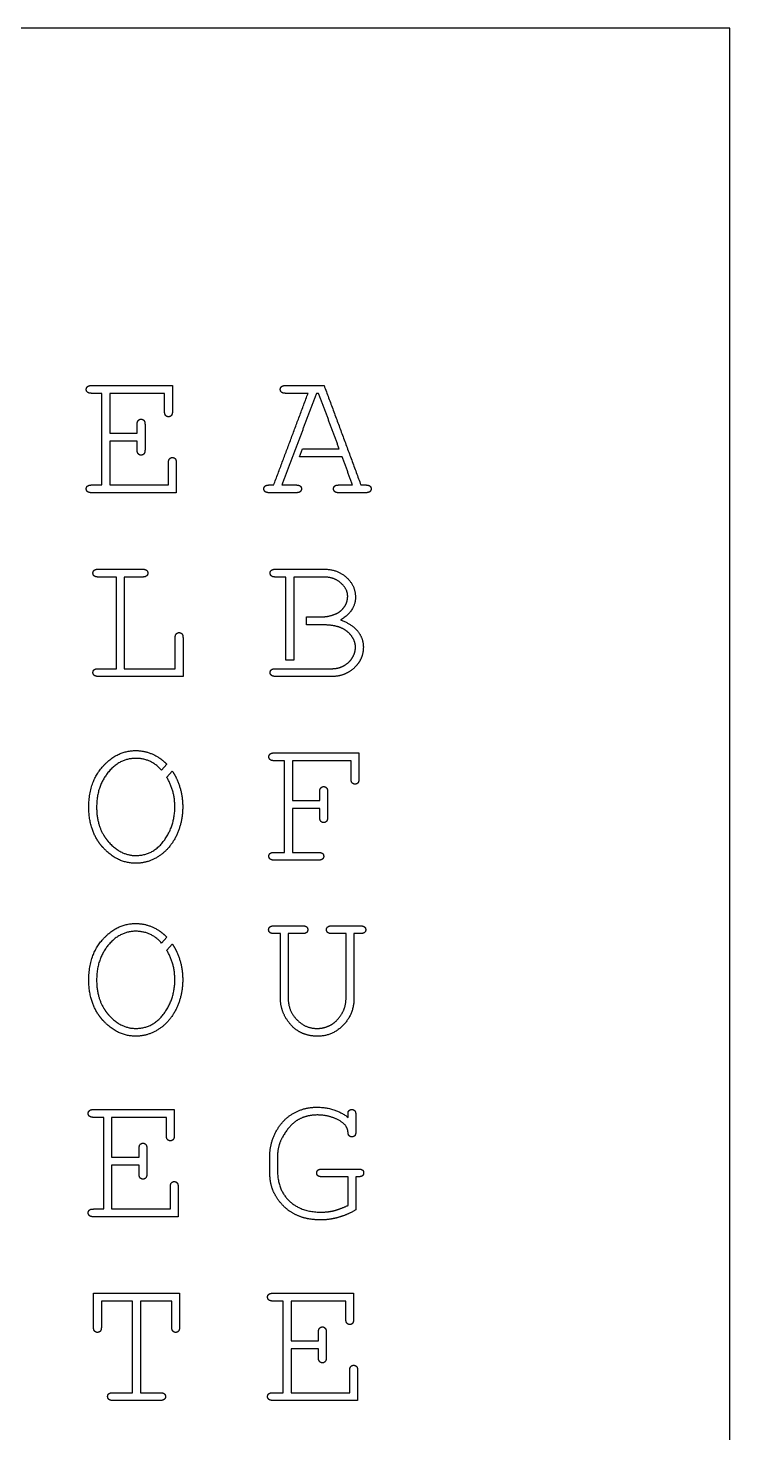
# Model space of a CAD drawing. Header units: millimetres. Extents: x 0 to 260, y 0 to 260.
# Drawn here: x 195 to 260, y 130 to 260 of the extents above; entities that cross this region are included whole.
import ezdxf

# ---------------------------------------------------------------- set-up
doc = ezdxf.new("R2010")
doc.units = ezdxf.units.MM
doc.header["$MEASUREMENT"] = 0
doc.layers.add('LaserCut', color=254, linetype='Continuous', true_color=0xbfbfff)

msp = doc.modelspace()

# ---------------------------------------------------------------- linework, layer by layer
at = {"layer": 'LaserCut'}
for p, q in [((220.13, 220.33), (220.41, 221.06)), ((220.8, 204.78), (220.8, 205.51)), ((219.6, 201.52), (218.87, 201.52)), ((207.85, 191.87), (207.36, 191.33)), ((207.84, 190.67), (208.36, 191.24)), ((207.85, 175.87), (207.36, 175.33)), ((207.84, 174.67), (208.36, 175.24))]:
    msp.add_line(p, q, dxfattribs=at)
msp.add_lwpolyline([(0, 0), (260, 0), (260, 260), (0, 260)], close=True, dxfattribs=at)
for points in [[(219.77, 221.06), (219.49, 220.33)], [(219.6, 205.51), (219.6, 204.78)], [(218.87, 200.72), (219.6, 200.72)]]:
    msp.add_lwpolyline(points, dxfattribs=at)
for points in [[(200.39, 226.57), (200.39, 226.73), (200.51, 226.83)], [(200.51, 226.3), (200.39, 226.4), (200.39, 226.57)], [(200.51, 226.83), (200.63, 226.93), (200.9, 226.93)], [(200.9, 226.2), (200.63, 226.2), (200.51, 226.3)], [(200.9, 226.93), (204.63, 226.93), (208.37, 226.93)], [(201.84, 226.2), (201.37, 226.2), (200.9, 226.2)], [(201.84, 217.72), (201.84, 221.96), (201.84, 226.2)], [(207.64, 226.2), (205.1, 226.2), (202.57, 226.2)], [(202.57, 226.2), (202.57, 224.36), (202.57, 222.51)], [(207.64, 224.54), (207.64, 225.37), (207.64, 226.2)], [(208.37, 226.93), (208.37, 225.73), (208.37, 224.54)], [(217.75, 217.72), (219.34, 221.96), (220.93, 226.2)], [(218.36, 226.57), (218.36, 226.73), (218.48, 226.83)], [(218.48, 226.3), (218.36, 226.4), (218.36, 226.57)], [(218.48, 226.83), (218.6, 226.93), (218.87, 226.93)], [(218.87, 226.2), (218.6, 226.2), (218.48, 226.3)], [(218.87, 226.93), (220.64, 226.93), (222.41, 226.93)], [(220.93, 226.2), (219.9, 226.2), (218.87, 226.2)], [(221.7, 226.2), (220.73, 223.63), (219.77, 221.06)], [(221.91, 226.2), (221.81, 226.2), (221.7, 226.2)], [(223.82, 221.06), (222.87, 223.63), (221.91, 226.2)], [(222.41, 226.93), (224.12, 222.33), (225.82, 217.72)], [(205.1, 223.3), (205.1, 223.58), (205.21, 223.69)], [(205.21, 223.69), (205.31, 223.81), (205.47, 223.81)], [(205.47, 223.81), (205.62, 223.81), (205.73, 223.69)], [(205.73, 223.69), (205.83, 223.58), (205.83, 223.3)], [(207.74, 224.15), (207.64, 224.26), (207.64, 224.54)], [(208, 224.03), (207.84, 224.03), (207.74, 224.15)], [(208.27, 224.15), (208.17, 224.03), (208, 224.03)], [(208.37, 224.54), (208.37, 224.26), (208.27, 224.15)], [(202.57, 222.51), (203.84, 222.51), (205.1, 222.51)], [(205.1, 222.51), (205.1, 222.91), (205.1, 223.3)], [(205.83, 223.3), (205.83, 222.14), (205.83, 220.99)], [(202.57, 221.78), (202.57, 219.75), (202.57, 217.72)], [(205.1, 221.78), (203.84, 221.78), (202.57, 221.78)], [(205.1, 220.99), (205.1, 221.38), (205.1, 221.78)], [(220.41, 221.06), (222.11, 221.06), (223.82, 221.06)], [(205.21, 220.6), (205.1, 220.71), (205.1, 220.99)], [(205.47, 220.48), (205.31, 220.48), (205.21, 220.6)], [(205.73, 220.6), (205.62, 220.48), (205.47, 220.48)], [(205.83, 220.99), (205.83, 220.71), (205.73, 220.6)], [(208, 219.75), (208, 220.03), (208.1, 220.14)], [(208, 217.72), (208, 218.74), (208, 219.75)], [(208.1, 220.14), (208.2, 220.26), (208.37, 220.26)], [(208.37, 220.26), (208.53, 220.26), (208.63, 220.14)], [(208.63, 220.14), (208.73, 220.03), (208.73, 219.75)], [(208.73, 219.75), (208.73, 218.38), (208.73, 217)], [(219.49, 220.33), (219, 219.03), (218.51, 217.72)], [(224.09, 220.33), (222.11, 220.33), (220.13, 220.33)], [(225.05, 217.72), (224.57, 219.03), (224.09, 220.33)], [(200.39, 217.36), (200.39, 217.53), (200.51, 217.63)], [(200.51, 217.1), (200.39, 217.21), (200.39, 217.36)], [(200.51, 217.63), (200.63, 217.72), (200.9, 217.72)], [(200.9, 217), (200.63, 217), (200.51, 217.1)], [(200.9, 217.72), (201.37, 217.72), (201.84, 217.72)], [(202.57, 217.72), (205.29, 217.72), (208, 217.72)], [(216.84, 217.36), (216.84, 217.53), (216.96, 217.63)], [(216.96, 217.1), (216.84, 217.21), (216.84, 217.36)], [(216.96, 217.63), (217.08, 217.72), (217.35, 217.72)], [(217.35, 217), (217.08, 217), (216.96, 217.1)], [(217.35, 217.72), (217.55, 217.72), (217.75, 217.72)], [(218.51, 217.72), (219.16, 217.72), (219.81, 217.72)], [(219.81, 217.72), (220.08, 217.72), (220.2, 217.63)], [(220.2, 217.1), (220.08, 217), (219.81, 217)], [(220.2, 217.63), (220.32, 217.53), (220.32, 217.36)], [(220.32, 217.36), (220.32, 217.21), (220.2, 217.1)], [(223.29, 217.36), (223.29, 217.53), (223.41, 217.63)], [(223.41, 217.1), (223.29, 217.21), (223.29, 217.36)], [(223.41, 217.63), (223.52, 217.72), (223.8, 217.72)], [(223.8, 217), (223.52, 217), (223.41, 217.1)], [(223.8, 217.72), (224.43, 217.72), (225.05, 217.72)], [(225.82, 217.72), (226.04, 217.72), (226.26, 217.72)], [(226.26, 217.72), (226.53, 217.72), (226.65, 217.63)], [(226.65, 217.1), (226.53, 217), (226.26, 217)], [(226.65, 217.63), (226.77, 217.53), (226.77, 217.36)], [(226.77, 217.36), (226.77, 217.21), (226.65, 217.1)], [(208.73, 217), (204.81, 217), (200.9, 217)], [(219.81, 217), (218.58, 217), (217.35, 217)], [(226.26, 217), (225.03, 217), (223.8, 217)], [(201.01, 209.57), (201.01, 209.73), (201.13, 209.83)], [(201.13, 209.3), (201.01, 209.4), (201.01, 209.57)], [(201.13, 209.83), (201.25, 209.93), (201.52, 209.93)], [(201.52, 209.2), (201.25, 209.2), (201.13, 209.3)], [(201.52, 209.93), (203.55, 209.93), (205.58, 209.93)], [(205.58, 209.93), (205.85, 209.93), (205.97, 209.83)], [(205.97, 209.3), (205.85, 209.2), (205.58, 209.2)], [(205.97, 209.83), (206.09, 209.73), (206.09, 209.57)], [(206.09, 209.57), (206.09, 209.4), (205.97, 209.3)], [(217.42, 209.57), (217.42, 209.73), (217.54, 209.83)], [(217.54, 209.3), (217.42, 209.4), (217.42, 209.57)], [(217.54, 209.83), (217.66, 209.93), (217.93, 209.93)], [(217.93, 209.2), (217.66, 209.2), (217.54, 209.3)], [(217.93, 209.93), (220.14, 209.93), (222.36, 209.93)], [(222.36, 209.93), (223.67, 209.93), (224.5, 209.16)], [(203.19, 209.2), (202.36, 209.2), (201.52, 209.2)], [(203.19, 200.72), (203.19, 204.96), (203.19, 209.2)], [(203.91, 209.2), (203.91, 204.96), (203.91, 200.72)], [(205.58, 209.2), (204.75, 209.2), (203.91, 209.2)], [(218.87, 209.2), (218.4, 209.2), (217.93, 209.2)], [(218.87, 201.52), (218.87, 205.36), (218.87, 209.2)], [(222.37, 209.2), (220.99, 209.2), (219.6, 209.2)], [(219.6, 209.2), (219.6, 207.36), (219.6, 205.51)], [(223.98, 208.64), (223.37, 209.2), (222.37, 209.2)], [(224.6, 207.41), (224.6, 208.08), (223.98, 208.64)], [(224.5, 209.16), (225.32, 208.39), (225.32, 207.35)], [(225.32, 207.35), (225.32, 206.04), (223.93, 205.23)], [(224.32, 206.49), (224.6, 206.94), (224.6, 207.41)], [(220.8, 205.51), (221.44, 205.51), (222.07, 205.51)], [(222.07, 205.51), (222.86, 205.51), (223.52, 205.8)], [(223.52, 205.8), (224.03, 206.04), (224.32, 206.49)], [(219.6, 204.78), (219.6, 203.15), (219.6, 201.52)], [(222.12, 204.78), (221.46, 204.78), (220.8, 204.78)], [(223.93, 204.52), (223.27, 204.78), (222.12, 204.78)], [(223.93, 205.23), (225.03, 204.84), (225.54, 204.18)], [(224.95, 203.75), (224.58, 204.26), (223.93, 204.52)], [(225.54, 204.18), (226.05, 203.51), (226.05, 202.72)], [(208.62, 203.55), (208.62, 203.82), (208.73, 203.94)], [(208.62, 200.72), (208.62, 202.14), (208.62, 203.55)], [(208.73, 203.94), (208.83, 204.06), (208.99, 204.06)], [(208.99, 204.06), (209.14, 204.06), (209.25, 203.94)], [(209.25, 203.94), (209.35, 203.83), (209.35, 203.55)], [(209.35, 203.55), (209.35, 201.78), (209.35, 200)], [(225.32, 202.71), (225.32, 203.25), (224.95, 203.75)], [(224.31, 201.03), (224.81, 201.33), (225.06, 201.78)], [(225.06, 201.78), (225.32, 202.23), (225.32, 202.71)], [(226.05, 202.72), (226.05, 202.01), (225.71, 201.42)], [(201.01, 200.36), (201.01, 200.53), (201.13, 200.63)], [(201.13, 200.1), (201.01, 200.21), (201.01, 200.36)], [(201.13, 200.63), (201.25, 200.72), (201.52, 200.72)], [(201.52, 200.72), (202.36, 200.72), (203.19, 200.72)], [(203.91, 200.72), (206.27, 200.72), (208.62, 200.72)], [(217.42, 200.36), (217.42, 200.53), (217.54, 200.63)], [(217.54, 200.1), (217.42, 200.21), (217.42, 200.36)], [(217.54, 200.63), (217.66, 200.72), (217.93, 200.72)], [(217.93, 200.72), (218.4, 200.72), (218.87, 200.72)], [(219.6, 200.72), (221.37, 200.72), (223.13, 200.72)], [(223.13, 200.72), (223.81, 200.72), (224.31, 201.03)], [(224.69, 200.41), (224, 200), (223.19, 200)], [(225.71, 201.42), (225.38, 200.83), (224.69, 200.41)], [(201.52, 200), (201.25, 200), (201.13, 200.1)], [(209.35, 200), (205.43, 200), (201.52, 200)], [(217.93, 200), (217.66, 200), (217.54, 200.1)], [(223.19, 200), (220.56, 200), (217.93, 200)], [(201.94, 191.69), (203.25, 193.14), (204.97, 193.14)], [(204.97, 192.42), (203.47, 192.42), (202.4, 191.1)], [(204.97, 193.14), (206.13, 193.14), (207.15, 192.47)], [(207.36, 191.33), (206.4, 192.42), (204.97, 192.42)], [(207.15, 192.47), (207.53, 192.21), (207.85, 191.87)], [(217.3, 192.57), (217.3, 192.73), (217.44, 192.84)], [(217.42, 192.3), (217.3, 192.4), (217.3, 192.57)], [(217.44, 192.84), (217.54, 192.93), (217.81, 192.93)], [(217.81, 192.93), (221.72, 192.93), (225.64, 192.93)], [(225.64, 192.93), (225.64, 191.73), (225.64, 190.54)], [(200.62, 187.93), (200.62, 190.23), (201.94, 191.69)], [(202.4, 191.1), (201.34, 189.79), (201.35, 187.93)], [(208.36, 191.24), (208.57, 190.93), (208.74, 190.57)], [(217.81, 192.2), (217.54, 192.2), (217.42, 192.3)], [(218.75, 192.2), (218.28, 192.2), (217.81, 192.2)], [(218.75, 183.72), (218.75, 187.96), (218.75, 192.2)], [(224.91, 192.2), (222.2, 192.2), (219.48, 192.2)], [(219.48, 192.2), (219.48, 190.36), (219.48, 188.51)], [(224.91, 190.54), (224.91, 191.37), (224.91, 192.2)], [(208.59, 187.93), (208.6, 189.43), (207.84, 190.67)], [(208.74, 190.57), (209.32, 189.36), (209.32, 187.93)], [(222.12, 189.69), (222.22, 189.81), (222.38, 189.81)], [(222.38, 189.81), (222.53, 189.81), (222.64, 189.69)], [(225.02, 190.15), (224.91, 190.26), (224.91, 190.54)], [(225.28, 190.03), (225.12, 190.03), (225.02, 190.15)], [(225.54, 190.15), (225.43, 190.03), (225.28, 190.03)], [(225.64, 190.54), (225.64, 190.26), (225.54, 190.15)], [(219.48, 188.51), (220.75, 188.51), (222.01, 188.51)], [(222.01, 189.3), (222.01, 189.58), (222.12, 189.69)], [(222.01, 188.51), (222.01, 188.91), (222.01, 189.3)], [(222.64, 189.69), (222.74, 189.58), (222.74, 189.3)], [(222.74, 189.3), (222.74, 188.14), (222.74, 186.99)], [(201.47, 184.78), (200.62, 186.09), (200.62, 187.93)], [(201.35, 187.93), (201.34, 186.43), (201.98, 185.35)], [(207.59, 184.81), (208.6, 186.19), (208.59, 187.93)], [(209.32, 187.93), (209.32, 186.5), (208.74, 185.28)], [(219.48, 187.78), (219.48, 185.75), (219.48, 183.72)], [(222.01, 187.78), (220.75, 187.78), (219.48, 187.78)], [(222.01, 186.99), (222.01, 187.38), (222.01, 187.78)], [(222.12, 186.6), (222.01, 186.71), (222.01, 186.99)], [(222.38, 186.48), (222.22, 186.48), (222.12, 186.6)], [(222.64, 186.6), (222.53, 186.48), (222.38, 186.48)], [(222.74, 186.99), (222.74, 186.71), (222.64, 186.6)], [(201.83, 184.29), (201.63, 184.53), (201.47, 184.78)], [(201.98, 185.35), (202.13, 185.08), (202.33, 184.84)], [(202.33, 184.84), (202.39, 184.76), (202.45, 184.69)], [(202.45, 184.69), (202.46, 184.69), (202.46, 184.69)], [(202.46, 184.69), (203.57, 183.43), (204.97, 183.43)], [(204.97, 183.43), (206.58, 183.43), (207.59, 184.81)], [(208.74, 185.28), (208.16, 184.07), (207.15, 183.39)], [(201.94, 184.17), (201.88, 184.23), (201.83, 184.29)], [(201.97, 184.14), (201.95, 184.16), (201.94, 184.17)], [(204.97, 182.71), (203.27, 182.71), (201.97, 184.14)], [(207.15, 183.39), (206.13, 182.71), (204.97, 182.71)], [(217.3, 183.36), (217.3, 183.53), (217.42, 183.63)], [(217.42, 183.1), (217.3, 183.21), (217.3, 183.36)], [(217.42, 183.63), (217.54, 183.72), (217.81, 183.72)], [(217.81, 183.72), (218.28, 183.72), (218.75, 183.72)], [(219.48, 183.72), (220.67, 183.72), (221.87, 183.72)], [(221.87, 183.72), (222.14, 183.72), (222.26, 183.63)], [(222.26, 183.63), (222.38, 183.53), (222.38, 183.36)], [(222.38, 183.36), (222.38, 183.21), (222.26, 183.1)], [(217.81, 183), (217.54, 183), (217.42, 183.1)], [(221.87, 183), (219.84, 183), (217.81, 183)], [(222.26, 183.1), (222.14, 183), (221.87, 183)], [(201.94, 175.69), (203.25, 177.14), (204.97, 177.14)], [(204.97, 177.14), (206.13, 177.14), (207.15, 176.47)], [(217.28, 176.57), (217.28, 176.73), (217.41, 176.84)], [(217.41, 176.84), (217.52, 176.93), (217.79, 176.93)], [(217.79, 176.93), (219.09, 176.93), (220.4, 176.93)], [(220.4, 176.93), (220.67, 176.93), (220.79, 176.83)], [(220.79, 176.83), (220.9, 176.73), (220.9, 176.57)], [(222.64, 176.57), (222.64, 176.73), (222.76, 176.83)], [(222.76, 176.83), (222.88, 176.93), (223.15, 176.93)], [(223.15, 176.93), (224.45, 176.93), (225.76, 176.93)], [(225.76, 176.93), (226.03, 176.93), (226.15, 176.83)], [(226.15, 176.83), (226.27, 176.73), (226.27, 176.57)], [(200.62, 171.93), (200.62, 174.23), (201.94, 175.69)], [(204.97, 176.42), (203.47, 176.42), (202.4, 175.1)], [(207.36, 175.33), (206.4, 176.42), (204.97, 176.42)], [(207.15, 176.47), (207.53, 176.21), (207.85, 175.87)], [(217.4, 176.3), (217.28, 176.4), (217.28, 176.57)], [(217.79, 176.2), (217.52, 176.2), (217.4, 176.3)], [(218.37, 176.2), (218.08, 176.2), (217.79, 176.2)], [(218.37, 170.25), (218.37, 173.23), (218.37, 176.2)], [(220.4, 176.2), (219.74, 176.2), (219.09, 176.2)], [(219.09, 176.2), (219.09, 173.23), (219.09, 170.26)], [(220.79, 176.3), (220.67, 176.2), (220.4, 176.2)], [(220.9, 176.57), (220.9, 176.4), (220.79, 176.3)], [(222.76, 176.3), (222.64, 176.4), (222.64, 176.57)], [(223.15, 176.2), (222.88, 176.2), (222.76, 176.3)], [(224.45, 176.2), (223.8, 176.2), (223.15, 176.2)], [(224.45, 170.26), (224.45, 173.23), (224.45, 176.2)], [(225.18, 176.2), (225.18, 173.23), (225.18, 170.25)], [(225.76, 176.2), (225.47, 176.2), (225.18, 176.2)], [(226.15, 176.3), (226.03, 176.2), (225.76, 176.2)], [(226.27, 176.57), (226.27, 176.4), (226.15, 176.3)], [(202.4, 175.1), (201.34, 173.79), (201.35, 171.93)], [(208.59, 171.93), (208.6, 173.43), (207.84, 174.67)], [(208.36, 175.24), (208.57, 174.93), (208.74, 174.57)], [(208.74, 174.57), (209.32, 173.36), (209.32, 171.93)], [(201.47, 168.78), (200.62, 170.09), (200.62, 171.93)], [(201.35, 171.93), (201.34, 170.43), (201.98, 169.35)], [(207.59, 168.81), (208.6, 170.19), (208.59, 171.93)], [(209.32, 171.93), (209.32, 170.5), (208.74, 169.28)], [(201.98, 169.35), (202.13, 169.08), (202.33, 168.84)], [(208.74, 169.28), (208.16, 168.07), (207.15, 167.39)], [(218.88, 168.39), (218.37, 169.23), (218.37, 170.25)], [(219.09, 170.26), (219.08, 169.08), (219.88, 168.25)], [(224.03, 168.74), (224.45, 169.42), (224.45, 170.26)], [(225.18, 170.25), (225.18, 168.75), (224.19, 167.73)], [(201.83, 168.29), (201.63, 168.53), (201.47, 168.78)], [(201.94, 168.17), (201.88, 168.23), (201.83, 168.29)], [(201.97, 168.14), (201.95, 168.16), (201.94, 168.17)], [(204.97, 166.71), (203.27, 166.71), (201.97, 168.14)], [(202.33, 168.84), (202.39, 168.76), (202.45, 168.69)], [(202.45, 168.69), (202.46, 168.69), (202.46, 168.69)], [(202.46, 168.69), (203.57, 167.43), (204.97, 167.43)], [(204.97, 167.43), (206.58, 167.43), (207.59, 168.81)], [(220.12, 167.13), (219.39, 167.54), (218.88, 168.39)], [(219.88, 168.25), (220.67, 167.43), (221.76, 167.43)], [(221.76, 167.43), (222.45, 167.43), (223.03, 167.75)], [(224.19, 167.73), (223.2, 166.71), (221.8, 166.71)], [(223.03, 167.75), (223.61, 168.07), (224.03, 168.74)], [(207.15, 167.39), (206.13, 166.71), (204.97, 166.71)], [(221.8, 166.71), (220.85, 166.71), (220.12, 167.13)], [(200.69, 159.83), (200.8, 159.93), (201.08, 159.93)], [(201.08, 159.93), (204.81, 159.93), (208.54, 159.93)], [(208.54, 159.93), (208.54, 158.73), (208.54, 157.54)], [(219.54, 159.56), (220.55, 160.14), (221.73, 160.14)], [(221.73, 160.14), (223.44, 160.14), (224.63, 159.2)], [(224.77, 159.86), (224.86, 159.93), (224.98, 159.93)], [(224.98, 159.93), (225.14, 159.93), (225.25, 159.82)], [(200.57, 159.57), (200.57, 159.73), (200.69, 159.83)], [(200.69, 159.3), (200.57, 159.4), (200.57, 159.57)], [(201.08, 159.2), (200.8, 159.2), (200.69, 159.3)], [(202.02, 159.2), (201.55, 159.2), (201.08, 159.2)], [(202.02, 150.72), (202.02, 154.96), (202.02, 159.2)], [(207.81, 159.2), (205.28, 159.2), (202.74, 159.2)], [(202.74, 159.2), (202.74, 157.36), (202.74, 155.51)], [(207.81, 157.54), (207.81, 158.37), (207.81, 159.2)], [(217.96, 157.87), (218.54, 158.97), (219.54, 159.56)], [(220.03, 158.99), (219.24, 158.57), (218.56, 157.36)], [(221.79, 159.42), (220.82, 159.42), (220.03, 158.99)], [(223.71, 158.97), (222.83, 159.42), (221.79, 159.42)], [(224.63, 157.82), (224.59, 158.53), (223.71, 158.97)], [(224.63, 159.2), (224.63, 159.62), (224.65, 159.71)], [(224.65, 159.71), (224.68, 159.8), (224.77, 159.86)], [(225.25, 159.82), (225.35, 159.71), (225.35, 159.46)], [(225.35, 159.46), (225.35, 158.66), (225.35, 157.86)], [(207.91, 157.15), (207.81, 157.26), (207.81, 157.54)], [(208.54, 157.54), (208.54, 157.26), (208.44, 157.15)], [(217.38, 155.59), (217.38, 156.76), (217.96, 157.87)], [(218.56, 157.36), (218.1, 156.58), (218.1, 155.58)], [(224.74, 157.49), (224.64, 157.58), (224.63, 157.82)], [(224.98, 157.39), (224.84, 157.39), (224.74, 157.49)], [(225.25, 157.5), (225.14, 157.39), (224.98, 157.39)], [(225.35, 157.86), (225.35, 157.6), (225.25, 157.5)], [(205.28, 156.3), (205.28, 156.58), (205.38, 156.69)], [(205.28, 155.51), (205.28, 155.91), (205.28, 156.3)], [(205.38, 156.69), (205.48, 156.81), (205.65, 156.81)], [(205.65, 156.81), (205.8, 156.81), (205.9, 156.69)], [(205.9, 156.69), (206, 156.58), (206, 156.3)], [(206, 156.3), (206, 155.14), (206, 153.99)], [(208.18, 157.03), (208.01, 157.03), (207.91, 157.15)], [(208.44, 157.15), (208.34, 157.03), (208.18, 157.03)], [(202.74, 155.51), (204.01, 155.51), (205.28, 155.51)], [(202.74, 154.78), (202.74, 152.75), (202.74, 150.72)], [(205.28, 154.78), (204.01, 154.78), (202.74, 154.78)], [(205.28, 153.99), (205.28, 154.38), (205.28, 154.78)], [(217.38, 154.28), (217.38, 154.94), (217.38, 155.59)], [(218.1, 155.58), (218.1, 154.93), (218.1, 154.28)], [(205.38, 153.6), (205.28, 153.71), (205.28, 153.99)], [(205.65, 153.48), (205.48, 153.48), (205.38, 153.6)], [(205.9, 153.6), (205.8, 153.48), (205.65, 153.48)], [(206, 153.99), (206, 153.71), (205.9, 153.6)], [(217.71, 152.37), (217.38, 153.12), (217.38, 154.28)], [(218.1, 154.28), (218.1, 152.52), (219.18, 151.48)], [(221.73, 154.06), (221.73, 154.22), (221.85, 154.32)], [(221.85, 153.79), (221.73, 153.89), (221.73, 154.06)], [(221.85, 154.32), (221.96, 154.42), (222.24, 154.42)], [(222.24, 153.7), (221.96, 153.7), (221.85, 153.79)], [(222.24, 154.42), (223.94, 154.42), (225.64, 154.42)], [(224.63, 153.7), (223.43, 153.7), (222.24, 153.7)], [(224.63, 151.05), (224.63, 152.37), (224.63, 153.7)], [(225.86, 153.73), (225.77, 153.7), (225.35, 153.7)], [(225.35, 153.7), (225.35, 152.16), (225.35, 150.63)], [(225.64, 154.42), (225.87, 154.42), (225.98, 154.32)], [(226.01, 153.85), (225.94, 153.76), (225.86, 153.73)], [(225.98, 154.32), (226.08, 154.22), (226.08, 154.06)], [(226.08, 154.06), (226.08, 153.95), (226.01, 153.85)], [(208.18, 152.75), (208.18, 153.03), (208.28, 153.14)], [(208.18, 150.72), (208.18, 151.74), (208.18, 152.75)], [(208.28, 153.14), (208.38, 153.26), (208.54, 153.26)], [(208.54, 153.26), (208.7, 153.26), (208.8, 153.14)], [(208.8, 153.14), (208.9, 153.03), (208.9, 152.75)], [(208.9, 152.75), (208.9, 151.38), (208.9, 150)], [(218.65, 151), (218.05, 151.61), (217.71, 152.37)], [(220.11, 150.05), (219.25, 150.39), (218.65, 151)], [(219.18, 151.48), (220.26, 150.43), (222.16, 150.43)], [(223.35, 150.57), (223.89, 150.71), (224.63, 151.05)], [(200.57, 150.36), (200.57, 150.53), (200.69, 150.63)], [(200.69, 150.1), (200.57, 150.21), (200.57, 150.36)], [(200.69, 150.63), (200.8, 150.72), (201.08, 150.72)], [(201.08, 150), (200.8, 150), (200.69, 150.1)], [(201.08, 150.72), (201.55, 150.72), (202.02, 150.72)], [(208.9, 150), (204.99, 150), (201.08, 150)], [(202.74, 150.72), (205.46, 150.72), (208.18, 150.72)], [(222.12, 149.71), (220.98, 149.71), (220.11, 150.05)], [(223.73, 149.94), (222.92, 149.71), (222.12, 149.71)], [(222.16, 150.43), (222.8, 150.43), (223.35, 150.57)], [(225.35, 150.63), (224.54, 150.17), (223.73, 149.94)], [(201.06, 139.81), (201.06, 141.37), (201.06, 142.93)], [(201.06, 142.93), (205.05, 142.93), (209.03, 142.93)], [(204.68, 142.2), (203.23, 142.2), (201.79, 142.2)], [(201.79, 142.2), (201.79, 141.01), (201.79, 139.81)], [(204.68, 133.72), (204.68, 137.96), (204.68, 142.2)], [(205.41, 142.2), (205.41, 137.96), (205.41, 133.72)], [(208.31, 142.2), (206.86, 142.2), (205.41, 142.2)], [(208.31, 139.81), (208.31, 141.01), (208.31, 142.2)], [(209.03, 142.93), (209.03, 141.37), (209.03, 139.81)], [(217.18, 142.57), (217.18, 142.73), (217.3, 142.83)], [(217.3, 142.3), (217.18, 142.4), (217.18, 142.57)], [(217.3, 142.83), (217.42, 142.93), (217.69, 142.93)], [(217.69, 142.2), (217.42, 142.2), (217.3, 142.3)], [(217.69, 142.93), (221.42, 142.93), (225.15, 142.93)], [(218.63, 142.2), (218.16, 142.2), (217.69, 142.2)], [(218.63, 133.72), (218.63, 137.96), (218.63, 142.2)], [(224.43, 142.2), (221.89, 142.2), (219.36, 142.2)], [(219.36, 142.2), (219.36, 140.36), (219.36, 138.51)], [(224.43, 140.54), (224.43, 141.37), (224.43, 142.2)], [(225.15, 142.93), (225.15, 141.73), (225.15, 140.54)], [(224.53, 140.15), (224.43, 140.26), (224.43, 140.54)], [(225.15, 140.54), (225.15, 140.26), (225.05, 140.15)], [(201.16, 139.42), (201.06, 139.54), (201.06, 139.81)], [(201.42, 139.3), (201.27, 139.3), (201.16, 139.42)], [(201.69, 139.42), (201.59, 139.3), (201.42, 139.3)], [(201.79, 139.81), (201.79, 139.54), (201.69, 139.42)], [(208.41, 139.42), (208.31, 139.54), (208.31, 139.81)], [(208.67, 139.3), (208.51, 139.3), (208.41, 139.42)], [(208.93, 139.42), (208.83, 139.3), (208.67, 139.3)], [(209.03, 139.81), (209.03, 139.54), (208.93, 139.42)], [(221.89, 139.3), (221.89, 139.58), (222, 139.69)], [(221.89, 138.51), (221.89, 138.91), (221.89, 139.3)], [(222, 139.69), (222.1, 139.81), (222.26, 139.81)], [(222.26, 139.81), (222.41, 139.81), (222.51, 139.69)], [(222.51, 139.69), (222.62, 139.58), (222.62, 139.3)], [(222.62, 139.3), (222.62, 138.14), (222.62, 136.99)], [(224.79, 140.03), (224.63, 140.03), (224.53, 140.15)], [(225.05, 140.15), (224.96, 140.03), (224.79, 140.03)], [(219.36, 138.51), (220.62, 138.51), (221.89, 138.51)], [(219.36, 137.78), (219.36, 135.75), (219.36, 133.72)], [(221.89, 137.78), (220.62, 137.78), (219.36, 137.78)], [(221.89, 136.99), (221.89, 137.38), (221.89, 137.78)], [(222, 136.6), (221.89, 136.71), (221.89, 136.99)], [(222.26, 136.48), (222.1, 136.48), (222, 136.6)], [(222.51, 136.6), (222.41, 136.48), (222.26, 136.48)], [(222.62, 136.99), (222.62, 136.71), (222.51, 136.6)], [(224.79, 135.75), (224.79, 136.03), (224.89, 136.14)], [(224.79, 133.72), (224.79, 134.74), (224.79, 135.75)], [(224.89, 136.14), (224.99, 136.26), (225.15, 136.26)], [(225.15, 136.26), (225.32, 136.26), (225.42, 136.14)], [(225.42, 136.14), (225.52, 136.03), (225.52, 135.75)], [(225.52, 135.75), (225.52, 134.38), (225.52, 133)], [(202.37, 133.36), (202.37, 133.53), (202.48, 133.63)], [(202.48, 133.1), (202.37, 133.21), (202.37, 133.36)], [(202.48, 133.63), (202.6, 133.72), (202.87, 133.72)], [(202.87, 133), (202.6, 133), (202.48, 133.1)], [(202.87, 133.72), (203.78, 133.72), (204.68, 133.72)], [(207.22, 133), (205.05, 133), (202.87, 133)], [(205.41, 133.72), (206.31, 133.72), (207.22, 133.72)], [(207.22, 133.72), (207.49, 133.72), (207.61, 133.63)], [(207.61, 133.1), (207.49, 133), (207.22, 133)], [(207.61, 133.63), (207.73, 133.53), (207.73, 133.36)], [(207.73, 133.36), (207.73, 133.21), (207.61, 133.1)], [(217.18, 133.36), (217.18, 133.53), (217.3, 133.63)], [(217.3, 133.1), (217.18, 133.21), (217.18, 133.36)], [(217.3, 133.63), (217.42, 133.72), (217.69, 133.72)], [(217.69, 133), (217.42, 133), (217.3, 133.1)], [(217.69, 133.72), (218.16, 133.72), (218.63, 133.72)], [(225.52, 133), (221.6, 133), (217.69, 133)], [(219.36, 133.72), (222.07, 133.72), (224.79, 133.72)]]:
    msp.add_open_spline(points, degree=2, dxfattribs=at)

doc.saveas('drawing.dxf')
